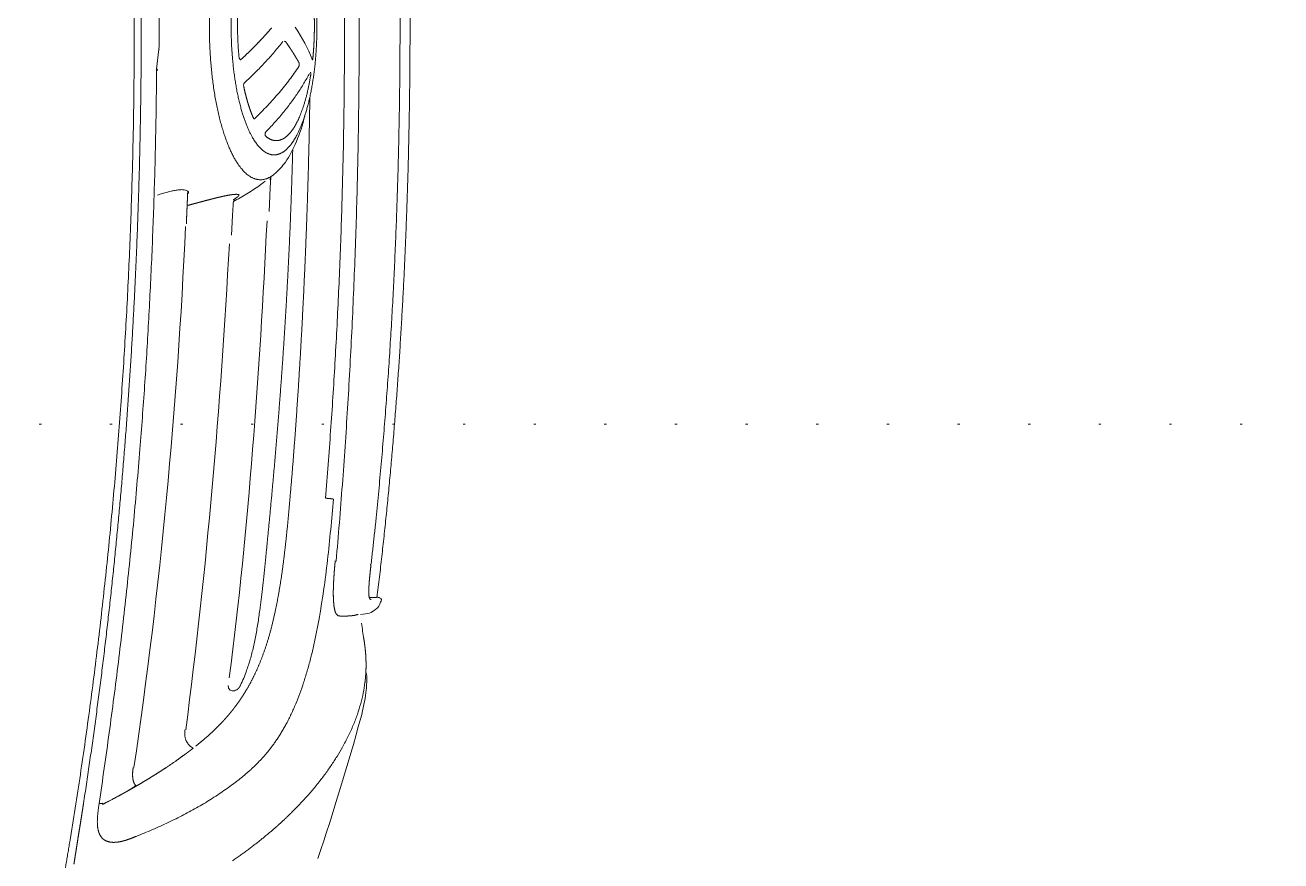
# Model space of a CAD drawing. Extents: x -2365 to 41970, y -230 to 8114.
# Drawn here: x 31274.6 to 31331.9, y 1509.6 to 1547.7 of the extents above; entities that cross this region are included whole.
import ezdxf
from ezdxf.xclip import XClip

# ---------------------------------------------------------------- set-up
doc = ezdxf.new("R2010")
doc.units = 0
doc.header["$LTSCALE"] = 25
doc.header["$XCLIPFRAME"] = 0
doc.linetypes.add('DOT2', pattern=[0.125, 0, -0.125])
doc.layers.get('0').update_dxf_attribs({"color": 9, "lineweight": 9})
doc.layers.add('04', color=9, linetype='Continuous', lineweight=9)
doc.layers.add('20', color=9, linetype='DOT2', lineweight=9)

# ---------------------------------------------------------------- blocks, each defined once
blk = doc.blocks.new('p-araba-polo')
for p, q in [((0.1157, -0.01977), (0.11462, -0.01066)), ((0.0636, -0.06898), (0.06387, -0.07386)), ((0.06387, -0.07388), (0.06438, -0.08475)), ((0.06854, -0.07272), (0.06886, -0.07295)), ((0.08109, -0.08663), (0.08157, -0.09555)), ((0.01422, -0.2609), (0.01391, -0.26097)), ((0.01508, -0.26079), (0.01402, -0.26094)), ((0.01503, -0.26079), (0.01425, -0.2609)), ((0.01831, -0.26121), (0.0184, -0.2612)), ((0.02002, -0.30334), (0.02013, -0.30423))]:
    blk.add_line(p, q)
at = {"flags": 128}
blk.add_lwpolyline([(0.08077, -0.08162), (0.08096, -0.08412), (0.08109, -0.08662)], dxfattribs=at)
for points, degree, knots in [([(0.15535, 0.37241), (0.15371, 0.36215), (0.15042, 0.34164), (0.14607, 0.31078), (0.14215, 0.27986), (0.13867, 0.24889), (0.13562, 0.21788), (0.133, 0.18682), (0.13079, 0.15573), (0.12899, 0.12462), (0.1276, 0.09348), (0.12662, 0.06233), (0.126, 0.03117), (0.12593, 0.01039), (0.12589, 0)], 3, [0, 0, 0, 0, 0.083333, 0.166666, 0.25, 0.333333, 0.416666, 0.5, 0.583333, 0.666666, 0.75, 0.833333, 0.916667, 1, 1, 1, 1]), ([(0.02319, 0), (0.02323, 0.01165), (0.02332, 0.03494), (0.02397, 0.06987), (0.02503, 0.10479), (0.02653, 0.1397), (0.02847, 0.17458), (0.03081, 0.20944), (0.03275, 0.23265), (0.03372, 0.24425)], 3, [0, 0, 0, 0, 0.142868, 0.285725, 0.428582, 0.571438, 0.714291, 0.857142, 1, 1, 1, 1]), ([(0.03859, 0.21554), (0.03779, 0.20529), (0.03618, 0.1848), (0.03423, 0.15403), (0.03262, 0.12325), (0.03139, 0.09244), (0.03052, 0.06163), (0.02999, 0.03082), (0.02993, 0.01027), (0.0299, 0)], 3, [0, 0, 0, 0, 0.14291, 0.285803, 0.428665, 0.571538, 0.714372, 0.857182, 1, 1, 1, 1]), ([(0.07876, 0), (0.07875, 0.00123), (0.07874, 0.0037), (0.0786, 0.00739), (0.07838, 0.01104), (0.07817, 0.01342), (0.07806, 0.01461)], 3, [0, 0, 0, 0, 0.25, 0.5, 0.75, 1, 1, 1, 1]), ([(0.11455, 0), (0.11456, 0.00178), (0.11456, 0.00534), (0.1146, 0.00889), (0.11462, 0.01066)], 3, [0, 0, 0, 0, 0.5, 1, 1, 1, 1]), ([(0.02319, 0), (0.02323, -0.01165), (0.02332, -0.03494), (0.02397, -0.06987), (0.02503, -0.10479), (0.02653, -0.1397), (0.02847, -0.17458), (0.03081, -0.20944), (0.03275, -0.23265), (0.03372, -0.24425)], 3, [0, 0, 0, 0, 0.142868, 0.285725, 0.428582, 0.571438, 0.714291, 0.857142, 1, 1, 1, 1]), ([(0.03859, -0.21554), (0.03779, -0.20529), (0.03618, -0.1848), (0.03423, -0.15403), (0.03262, -0.12324), (0.03139, -0.09244), (0.03052, -0.06163), (0.02999, -0.03082), (0.02993, -0.01027), (0.0299, 0)], 3, [0, 0, 0, 0, 0.14291, 0.285803, 0.428665, 0.571538, 0.714372, 0.857182, 1, 1, 1, 1]), ([(0.07876, 0), (0.07875, -0.00123), (0.07874, -0.0037), (0.0786, -0.00739), (0.07838, -0.01104), (0.07817, -0.01342), (0.07806, -0.01461)], 3, [0, 0, 0, 0, 0.25, 0.5, 0.75, 1, 1, 1, 1]), ([(0.11455, 0), (0.11456, -0.00178), (0.11456, -0.00534), (0.1146, -0.00888), (0.11462, -0.01066)], 3, [0, 0, 0, 0, 0.5, 1, 1, 1, 1]), ([(0.15535, -0.37241), (0.15371, -0.36215), (0.15042, -0.34164), (0.14607, -0.31078), (0.14215, -0.27986), (0.13867, -0.24889), (0.13562, -0.21788), (0.133, -0.18682), (0.13079, -0.15573), (0.12899, -0.12462), (0.1276, -0.09348), (0.12662, -0.06233), (0.126, -0.03117), (0.12593, -0.01039), (0.12589, 0)], 3, [0, 0, 0, 0, 0.083333, 0.166666, 0.25, 0.333333, 0.416666, 0.5, 0.583333, 0.666666, 0.75, 0.833333, 0.916667, 1, 1, 1, 1]), ([(0.07565, -0.02604), (0.07398, -0.02447), (0.07064, -0.02134), (0.06608, -0.01661), (0.06182, -0.01188), (0.05929, -0.00871), (0.05803, -0.00713)], 3, [0, 0, 0, 0, 0.25, 0.5, 0.750001, 1, 1, 1, 1]), ([(0.05847, -0.00759), (0.05844, -0.00759), (0.0584, -0.00758), (0.0584, -0.00761), (0.05841, -0.00762)], 3, [0, 0, 0, 0, 0.500023, 1, 1, 1, 1]), ([(0.04437, -0.01477), (0.04439, -0.0149), (0.04442, -0.01517), (0.0445, -0.01543), (0.04459, -0.01554), (0.04464, -0.01545), (0.04467, -0.01541)], 3, [0, 0, 0, 0, 0.250017, 0.50001, 0.749992, 1, 1, 1, 1]), ([(0.07806, -0.01461), (0.07801, -0.01474), (0.07791, -0.01501), (0.07775, -0.01496), (0.07768, -0.01494)], 3, [0, 0, 0, 0, 0.500677, 1, 1, 1, 1]), ([(0.04536, -0.02149), (0.04535, -0.02157), (0.04533, -0.02174), (0.04533, -0.02205), (0.04535, -0.02238), (0.04537, -0.02258), (0.04539, -0.02268)], 3, [0, 0, 0, 0, 0.252843, 0.501765, 0.750957, 1, 1, 1, 1]), ([(0.04557, -0.02131), (0.04555, -0.02128), (0.0455, -0.02121), (0.04544, -0.02122), (0.04539, -0.02131), (0.04537, -0.02143), (0.04536, -0.02149)], 3, [0, 0, 0, 0, 0.250438, 0.501916, 0.753209, 1, 1, 1, 1]), ([(0.04593, -0.02173), (0.04675, -0.02323), (0.04839, -0.02623), (0.05128, -0.03074), (0.05448, -0.03526), (0.05803, -0.03978), (0.06189, -0.04429), (0.06473, -0.04729), (0.06616, -0.04879)], 3, [0, 0, 0, 0, 0.16668, 0.33334, 0.5, 0.66666, 0.83332, 1, 1, 1, 1]), ([(0.0508, -0.01862), (0.05147, -0.01961), (0.0528, -0.02159), (0.0557, -0.02556), (0.05967, -0.03052), (0.06413, -0.03547), (0.06796, -0.03943), (0.06999, -0.0414), (0.07101, -0.04238)], 3, [0, 0, 0, 0, 0.125004, 0.250006, 0.499999, 0.749992, 0.874995, 1, 1, 1, 1]), ([(0.08022, -0.02243), (0.08022, -0.02243), (0.08022, -0.02243), (0.08022, -0.02243), (0.08022, -0.02243), (0.08022, -0.02243), (0.08022, -0.02243)], 3, [0, 0, 0, 0, 1, 1, 1, 1, 1, 1, 1]), ([(0.08034, -0.02153), (0.08034, -0.02153), (0.08034, -0.02153), (0.08034, -0.02153), (0.08034, -0.02153), (0.08034, -0.02153), (0.08034, -0.02153)], 3, [0, 0, 0, 0, 1, 1, 1, 1, 1, 1, 1]), ([(0.08034, -0.02153), (0.08034, -0.02153), (0.08034, -0.02153), (0.08034, -0.02153), (0.08034, -0.02153), (0.08034, -0.02153), (0.08034, -0.02153)], 3, [0, 0, 0, 0, 1, 1, 1, 1, 1, 1, 1]), ([(0.12331, -0.19317), (0.12257, -0.18355), (0.1211, -0.16432), (0.11934, -0.13544), (0.11789, -0.10654), (0.11681, -0.07763), (0.11603, -0.04871), (0.11581, -0.02942), (0.1157, -0.01977)], 3, [0, 0, 0, 0, 0.166667, 0.333329, 0.499994, 0.666662, 0.833329, 1, 1, 1, 1]), ([(0.07595, -0.02748), (0.07597, -0.02735), (0.076, -0.02709), (0.07595, -0.02665), (0.07583, -0.02626), (0.07571, -0.02611), (0.07565, -0.02604)], 3, [0, 0, 0, 0, 0.250006, 0.500022, 0.750005, 1, 1, 1, 1]), ([(0.08008, -0.02337), (0.08008, -0.02337), (0.08008, -0.02337), (0.08008, -0.02337), (0.08008, -0.02337), (0.08008, -0.02337), (0.08008, -0.02337)], 3, [0, 0, 0, 0, 1, 1, 1, 1, 1, 1, 1]), ([(0.08008, -0.02338), (0.08008, -0.02338), (0.08008, -0.02338), (0.08008, -0.02338), (0.08008, -0.02338), (0.08008, -0.02338), (0.08008, -0.02338)], 3, [0, 0, 0, 0, 1, 1, 1, 1, 1, 1, 1]), ([(0.048, -0.04094), (0.05018, -0.04959), (0.05426, -0.05961), (0.05988, -0.06592), (0.06207, -0.06774)], 3, [0, 0, 0, 0, 0.724927, 1, 1, 1, 1]), ([(0.07101, -0.04238), (0.07105, -0.04241), (0.07112, -0.04247), (0.07123, -0.04247), (0.07133, -0.04241), (0.07139, -0.04232), (0.07141, -0.04227)], 3, [0, 0, 0, 0, 0.250044, 0.499974, 0.749882, 1, 1, 1, 1]), ([(0.06616, -0.04935), (0.06615, -0.04925), (0.06612, -0.04905), (0.06604, -0.04878), (0.06594, -0.04855), (0.06586, -0.04845), (0.06582, -0.0484)], 3, [0, 0, 0, 0, 0.249941, 0.499809, 0.750049, 1, 1, 1, 1]), ([(0.08058, -0.08018), (0.07851, -0.07902), (0.07436, -0.0767), (0.0707, -0.07421), (0.06887, -0.07296)], 3, [0, 0, 0, 0, 0.497743, 1, 1, 1, 1]), ([(0.08063, -0.07935), (0.08057, -0.07931), (0.08015, -0.07902), (0.07942, -0.07822), (0.08107, -0.08062), (0.08077, -0.08162)], 3, [0, 0, 0, 0, 0.049965, 0.344308, 1, 1, 1, 1]), ([(0.10149, -0.07539), (0.10181, -0.07523), (0.10246, -0.07491), (0.10383, -0.07473), (0.10544, -0.07479), (0.10723, -0.07505), (0.10848, -0.07533), (0.10911, -0.07547)], 3, [0, 0, 0, 0, 0.19954, 0.398751, 0.598409, 0.798825, 1, 1, 1, 1]), ([(0.10911, -0.07547), (0.10986, -0.07566), (0.11136, -0.07604), (0.11341, -0.07666), (0.11472, -0.07708), (0.11525, -0.07726)], 3, [0, 0, 0, 0, 0.371057, 0.742346, 1, 1, 1, 1]), ([(0.14194, -0.35489), (0.14038, -0.34415), (0.13726, -0.32267), (0.1331, -0.29037), (0.12936, -0.25802), (0.12604, -0.22562), (0.12422, -0.20399), (0.12331, -0.19317)], 3, [0, 0, 0, 0, 0.2, 0.4, 0.6, 0.8, 1, 1, 1, 1]), ([(0.03499, -0.21596), (0.03539, -0.22059), (0.03619, -0.22988), (0.03764, -0.24381), (0.03936, -0.25775), (0.04088, -0.26679), (0.04165, -0.27132)], 3, [0, 0, 0, 0, 0.247766, 0.497058, 0.747807, 1, 1, 1, 1]), ([(0.03497, -0.26164), (0.03499, -0.26094), (0.03504, -0.25954), (0.03502, -0.25729), (0.03495, -0.25499), (0.03487, -0.25343), (0.03483, -0.25265)], 3, [0, 0, 0, 0, 0.251327, 0.501735, 0.751271, 1, 1, 1, 1]), ([(0.01309, -0.2618), (0.0133, -0.26283), (0.01419, -0.26501), (0.01736, -0.26792), (0.01902, -0.26832), (0.02261, -0.26858)], 3, [0, 0, 0, 0, 0.07302, 0.262364, 1, 1, 1, 1]), ([(0.01398, -0.26095), (0.01399, -0.26095), (0.014, -0.26095), (0.01401, -0.26095), (0.01402, -0.26094)], 2, [0, 0, 0, 0.5, 0.5, 1, 1, 1]), ([(0.03376, -0.26826), (0.03391, -0.26794), (0.03421, -0.26731), (0.03457, -0.2658), (0.03484, -0.26392), (0.03493, -0.2624), (0.03497, -0.26164)], 3, [0, 0, 0, 0, 0.249651, 0.50002, 0.750356, 1, 1, 1, 1]), ([(0.01999, -0.26657), (0.01999, -0.26657), (0.01999, -0.26657), (0.01999, -0.26657), (0.01999, -0.26657), (0.01999, -0.26657), (0.01999, -0.26657), (0.01999, -0.26657), (0.01999, -0.26657), (0.01999, -0.26657), (0.01999, -0.26657)], 5, [0, 0, 0, 0, 0, 0, 1, 1, 1, 1, 1, 1, 1, 1, 1, 1, 1]), ([(0.01999, -0.26657), (0.01999, -0.26657), (0.01999, -0.26657), (0.01999, -0.26657), (0.01999, -0.26657), (0.01999, -0.26657), (0.01999, -0.26657), (0.01999, -0.26657), (0.01999, -0.26657), (0.01999, -0.26657), (0.01999, -0.26657)], 5, [0, 0, 0, 0, 0, 0, 1, 1, 1, 1, 1, 1, 1, 1, 1, 1, 1]), ([(0.0239, -0.26865), (0.02396, -0.26867), (0.02449, -0.26882), (0.02513, -0.26895), (0.0257, -0.26906)], 3, [0, 0, 0, 0, 0.111026, 1, 1, 1, 1]), ([(0.02465, -0.26849), (0.02465, -0.26849), (0.02465, -0.26849), (0.02465, -0.26849), (0.02465, -0.26849), (0.02465, -0.26849), (0.02465, -0.26849)], 3, [0, 0, 0, 0, 1, 1, 1, 1, 1, 1, 1]), ([(0.03194, -0.26932), (0.03225, -0.26933), (0.03288, -0.26935), (0.03347, -0.26862), (0.03376, -0.26826)], 3, [0, 0, 0, 0, 0.496902, 1, 1, 1, 1]), ([(0.06837, -0.265), (0.06866, -0.26712), (0.06923, -0.27135), (0.07026, -0.27751), (0.07147, -0.28345), (0.07291, -0.28911), (0.07443, -0.29383), (0.07594, -0.29774), (0.07691, -0.29982), (0.07741, -0.30088)], 3, [0, 0, 0, 0, 0.158147, 0.316114, 0.473938, 0.631662, 0.789307, 0.893445, 1, 1, 1, 1]), ([(0.04165, -0.27132), (0.04203, -0.27334), (0.04278, -0.27737), (0.04406, -0.28325), (0.04544, -0.28896), (0.04694, -0.29445), (0.04857, -0.29971), (0.0503, -0.30474), (0.05156, -0.30787), (0.05219, -0.30944)], 3, [0, 0, 0, 0, 0.14299, 0.285846, 0.42866, 0.571442, 0.714235, 0.857051, 1, 1, 1, 1]), ([(0.02048, -0.29888), (0.02041, -0.29825), (0.02028, -0.29696), (0.02021, -0.29567), (0.02017, -0.29502)], 3, [0, 0, 0, 0, 0.490502, 1, 1, 1, 1]), ([(0.03087, -0.32921), (0.02996, -0.32752), (0.02813, -0.32416), (0.02588, -0.31916), (0.02397, -0.3142), (0.02245, -0.3093), (0.02127, -0.30444), (0.0208, -0.30124), (0.02057, -0.29965)], 3, [0, 0, 0, 0, 0.166666, 0.333333, 0.5, 0.666667, 0.833333, 1, 1, 1, 1]), ([(0.07829, -0.30231), (0.07842, -0.30245), (0.07868, -0.30272), (0.07901, -0.30293), (0.07917, -0.30303)], 3, [0, 0, 0, 0, 0.498736, 1, 1, 1, 1]), ([(0.07917, -0.30303), (0.0795, -0.30317), (0.08014, -0.30346), (0.08126, -0.30351), (0.08184, -0.30323), (0.08213, -0.30309)], 3, [0, 0, 0, 0, 0.334219, 0.667128, 1, 1, 1, 1]), ([(0.08213, -0.30309), (0.08231, -0.30294), (0.08266, -0.30264), (0.08298, -0.30186), (0.08305, -0.30126), (0.08309, -0.30097)], 3, [0, 0, 0, 0, 0.331791, 0.664325, 1, 1, 1, 1]), ([(0.05406, -0.35898), (0.05263, -0.35753), (0.04977, -0.35464), (0.04589, -0.35034), (0.0423, -0.34605), (0.03901, -0.3418), (0.03602, -0.33757), (0.03327, -0.33337), (0.03167, -0.33059), (0.03087, -0.32921)], 3, [0, 0, 0, 0, 0.142856, 0.285712, 0.428569, 0.571427, 0.714284, 0.857142, 1, 1, 1, 1]), ([(0.0785, -0.34425), (0.08038, -0.34568), (0.08415, -0.34852), (0.09024, -0.35258), (0.09664, -0.35644), (0.10334, -0.3601), (0.11033, -0.36355), (0.11757, -0.36683), (0.12258, -0.36889), (0.12509, -0.36991)], 3, [0, 0, 0, 0, 0.142744, 0.285902, 0.429075, 0.572117, 0.714996, 0.857678, 1, 1, 1, 1]), ([(0.12523, -0.34664), (0.1257, -0.34703), (0.12663, -0.34782), (0.12772, -0.34846), (0.12827, -0.34879)], 3, [0, 0, 0, 0, 0.497077, 1, 1, 1, 1]), ([(0.14187, -0.35443), (0.14187, -0.35443), (0.14187, -0.35443), (0.14187, -0.35443), (0.14187, -0.35443), (0.14187, -0.35443), (0.14187, -0.35443), (0.14187, -0.35443), (0.14187, -0.35443), (0.14187, -0.35443), (0.14187, -0.35443)], 5, [0, 0, 0, 0, 0, 0, 1, 1, 1, 1, 1, 1.000001, 1.000001, 1.000001, 1.000001, 1.000001, 1.000001]), ([(0.14187, -0.35443), (0.14187, -0.35443), (0.14187, -0.35443), (0.14187, -0.35443), (0.14187, -0.35443), (0.14187, -0.35443), (0.14187, -0.35443), (0.14187, -0.35443), (0.14187, -0.35443), (0.14187, -0.35443), (0.14187, -0.35443)], 5, [0, 0, 0, 0, 0, 0, 1, 1, 1, 1, 1, 1.000001, 1.000001, 1.000001, 1.000001, 1.000001, 1.000001]), ([(0.15164, -0.37105), (0.15194, -0.37296), (0.15256, -0.37679), (0.15315, -0.38062), (0.15345, -0.38254)], 3, [0, 0, 0, 0, 0.500002, 1, 1, 1, 1])]:
    blk.add_open_spline(points, degree=degree, knots=knots)
for points, degree in [([(0.12271, 0), (0.12272, 0.07123), (0.12528, 0.14246), (0.13042, 0.21356), (0.13824, 0.28443), (0.14908, 0.35484)], 5), ([(0.01508, 0.26079), (0.0105, 0.2237), (0.00687, 0.18651), (0.00409, 0.14926), (0.00205, 0.11197), (0.00069, 0.07466), (0, 0.03733), (0, 0)], 7), ([(0.00457, 0), (0.00457, 0.04924), (0.00586, 0.09856), (0.00836, 0.14784), (0.01224, 0.19704), (0.01783, 0.24604)], 5), ([(0.06162, 0.06735), (0.06757, 0.07265), (0.07406, 0.07241), (0.08041, 0.06604), (0.08585, 0.05387), (0.08973, 0.03731), (0.09163, 0.01856), (0.09163, 0)], 7), ([(0.04249, 0), (0.04249, 0.01509), (0.04403, 0.03018), (0.04712, 0.04349), (0.05145, 0.05322), (0.05641, 0.05836), (0.06143, 0.05887)], 6), ([(0.06143, 0.05887), (0.06667, 0.05941), (0.07196, 0.05488), (0.07664, 0.04523), (0.08001, 0.03151), (0.08169, 0.01575), (0.08169, 0)], 6), ([(0.04437, 0.01477), (0.04417, 0.01272), (0.044, 0.01064), (0.04387, 0.00853), (0.04377, 0.00641), (0.0437, 0.00428), (0.04367, 0.00214), (0.04367, 0)], 7), ([(0, 0), (-0.00005, 0), (-0.00006, 0), (-0.00005, 0), (-0.00003, 0), (0, 0)], 5), ([(0, 0), (-0.00005, 0), (-0.00006, 0), (-0.00005, 0), (-0.00003, 0), (0, 0)], 5), ([(0.01508, -0.26079), (0.0105, -0.2237), (0.00687, -0.18651), (0.00409, -0.14926), (0.00205, -0.11197), (0.00069, -0.07466), (0, -0.03733), (0, 0)], 7), ([(0.00457, 0), (0.00457, -0.04924), (0.00586, -0.09856), (0.00836, -0.14784), (0.01224, -0.19704), (0.01783, -0.24604)], 5), ([(0.04249, 0), (0.04249, -0.01509), (0.04403, -0.03018), (0.04712, -0.04349), (0.05145, -0.05321), (0.05641, -0.05836), (0.06143, -0.05887)], 6), ([(0.04437, -0.01477), (0.04417, -0.01272), (0.044, -0.01064), (0.04387, -0.00853), (0.04377, -0.00641), (0.0437, -0.00428), (0.04367, -0.00214), (0.04367, 0)], 7), ([(0.06143, -0.05887), (0.06667, -0.0594), (0.07196, -0.05488), (0.07664, -0.04523), (0.08001, -0.03151), (0.08169, -0.01575), (0.08169, 0)], 6), ([(0.06162, -0.06735), (0.06757, -0.07265), (0.07406, -0.07241), (0.08041, -0.06604), (0.08585, -0.05387), (0.08973, -0.03731), (0.09163, -0.01855), (0.09163, 0)], 7), ([(0.12271, 0), (0.12272, -0.07123), (0.12528, -0.14246), (0.13042, -0.21356), (0.13824, -0.28443), (0.14908, -0.35484)], 5), ([(0.05237, -0.00064), (0.04922, -0.0055), (0.04666, -0.01037), (0.04469, -0.01521)], 3), ([(0.07722, -0.01541), (0.07498, -0.01335), (0.07282, -0.01129), (0.07073, -0.00922), (0.06872, -0.00714), (0.06679, -0.00507), (0.06495, -0.00299), (0.06318, -0.00091)], 7), ([(0.05071, -0.01679), (0.05148, -0.01541), (0.05229, -0.01403), (0.05314, -0.01266), (0.05402, -0.01128), (0.05494, -0.00989), (0.05589, -0.00851), (0.05688, -0.00713)], 7), ([(0.05749, -0.00712), (0.05724, -0.00709), (0.05697, -0.00701), (0.05688, -0.00713)], 3), ([(0.05688, -0.00713), (0.05697, -0.00701), (0.05724, -0.00709), (0.05749, -0.00712)], 3), ([(0.04467, -0.01541), (0.04463, -0.01551), (0.04458, -0.01554), (0.04453, -0.01551), (0.04448, -0.01539), (0.04443, -0.01522), (0.0444, -0.01501), (0.04437, -0.01477)], 7), ([(0.0506, -0.01775), (0.05059, -0.01758), (0.05059, -0.0174), (0.0506, -0.01723), (0.05061, -0.01708), (0.05064, -0.01696), (0.05067, -0.01686), (0.05071, -0.01679)], 7), ([(0.07783, -0.01477), (0.07781, -0.01501), (0.07775, -0.01522), (0.07768, -0.01539), (0.07756, -0.01551), (0.07745, -0.01554), (0.07733, -0.01551), (0.07722, -0.01541)], 7), ([(0.07768, -0.01494), (0.07773, -0.01499), (0.0778, -0.01501), (0.07786, -0.01499), (0.07793, -0.01493), (0.07799, -0.01484), (0.07803, -0.01473), (0.07806, -0.01461)], 7), ([(0.04539, -0.02268), (0.04536, -0.02251), (0.04534, -0.02233), (0.04533, -0.02214), (0.04532, -0.02195), (0.04533, -0.02178), (0.04534, -0.02162), (0.04536, -0.02149)], 7), ([(0.04536, -0.02149), (0.04537, -0.02138), (0.0454, -0.02129), (0.04543, -0.02122), (0.04546, -0.0212), (0.0455, -0.0212), (0.04553, -0.02124), (0.04557, -0.02131)], 7), ([(0.06601, -0.05027), (0.06264, -0.05324), (0.05904, -0.05386), (0.05544, -0.05185), (0.05206, -0.04739), (0.04917, -0.04061), (0.0469, -0.03219), (0.04539, -0.02268)], 7), ([(0.0508, -0.01862), (0.05076, -0.01855), (0.05072, -0.01846), (0.05069, -0.01835), (0.05065, -0.01822), (0.05063, -0.01807), (0.05061, -0.01792), (0.0506, -0.01775)], 7), ([(0.11564, -0.01992), (0.11533, -0.01994), (0.11515, -0.01999), (0.11511, -0.02009), (0.11525, -0.02021), (0.11559, -0.02035)], 5), ([(0.11564, -0.01992), (0.11533, -0.01994), (0.11515, -0.01999), (0.11511, -0.02009), (0.11525, -0.02021), (0.11559, -0.02035)], 5), ([(0.11559, -0.02035), (0.11562, -0.02023), (0.11564, -0.02011), (0.11566, -0.01999), (0.11568, -0.01987), (0.1157, -0.01977)], 5), ([(0.07595, -0.02748), (0.07545, -0.02994), (0.07489, -0.03231), (0.07428, -0.03457), (0.07363, -0.0367), (0.07293, -0.0387), (0.07219, -0.04056), (0.07141, -0.04227)], 7), ([(0.05472, -0.21463), (0.05276, -0.19201), (0.05109, -0.16934), (0.04966, -0.14664), (0.04846, -0.12392), (0.04745, -0.10118), (0.04665, -0.07843), (0.04607, -0.05568), (0.04574, -0.03292)], 8), ([(0.04574, -0.03292), (0.04607, -0.05568), (0.04665, -0.07843), (0.04745, -0.10118), (0.04846, -0.12392), (0.04966, -0.14664), (0.05109, -0.16934), (0.05276, -0.19201), (0.05472, -0.21463)], 8), ([(0.07141, -0.04227), (0.07137, -0.04236), (0.07133, -0.04243), (0.07127, -0.04248), (0.0712, -0.0425), (0.07113, -0.04248), (0.07107, -0.04244), (0.07101, -0.04238)], 7), ([(0.06616, -0.04935), (0.06618, -0.04954), (0.06619, -0.04972), (0.06618, -0.04989), (0.06615, -0.05002), (0.06611, -0.05013), (0.06607, -0.05022), (0.06601, -0.05027)], 7), ([(0.06311, -0.21382), (0.0613, -0.19427), (0.05965, -0.17468), (0.05811, -0.15505), (0.05683, -0.13538), (0.0557, -0.11569), (0.05477, -0.09598), (0.05407, -0.07626), (0.05357, -0.05655)], 8), ([(0.05357, -0.05655), (0.05407, -0.07626), (0.05477, -0.09598), (0.0557, -0.11569), (0.05683, -0.13538), (0.05811, -0.15505), (0.05965, -0.17468), (0.0613, -0.19427), (0.06311, -0.21382)], 8), ([(0.0636, -0.06896), (0.06362, -0.06909), (0.06365, -0.06925), (0.0637, -0.06941), (0.06376, -0.06958), (0.06384, -0.06976), (0.06393, -0.06994), (0.06402, -0.07013)], 7), ([(0.06887, -0.07296), (0.06796, -0.07229), (0.06705, -0.07162), (0.06618, -0.07095)], 3), ([(0.06885, -0.07294), (0.06885, -0.07295), (0.06886, -0.07295), (0.06887, -0.07296)], 3), ([(0.06885, -0.07294), (0.06885, -0.07295), (0.06886, -0.07295), (0.06887, -0.07296)], 3), ([(0.07865, -0.07693), (0.07826, -0.07699), (0.07796, -0.07707), (0.07788, -0.07726), (0.07808, -0.07756), (0.07853, -0.07796), (0.07918, -0.07844), (0.07998, -0.07896)], 7), ([(0.07865, -0.07693), (0.07826, -0.07699), (0.07796, -0.07707), (0.07788, -0.07726), (0.07808, -0.07756), (0.07853, -0.07796), (0.07918, -0.07844), (0.07998, -0.07896)], 7), ([(0.08519, -0.07775), (0.08397, -0.07749), (0.08282, -0.07726), (0.08176, -0.07708), (0.08079, -0.07694), (0.07993, -0.07687), (0.07921, -0.07686), (0.07865, -0.07693)], 7), ([(0.08519, -0.07775), (0.0864, -0.07802), (0.08768, -0.07831), (0.089, -0.07864), (0.09037, -0.07899), (0.09178, -0.07935), (0.0932, -0.07973), (0.09465, -0.08012)], 7), ([(0.10138, -0.08192), (0.1004, -0.08166), (0.09943, -0.0814), (0.09846, -0.08114), (0.0975, -0.08088), (0.09655, -0.08062), (0.09559, -0.08037), (0.09465, -0.08012)], 7), ([(0.10149, -0.07539), (0.10134, -0.07549), (0.10119, -0.07559), (0.10109, -0.07573), (0.10106, -0.0759), (0.1011, -0.0761), (0.10121, -0.07632), (0.10138, -0.07656)], 7), ([(0.10149, -0.07539), (0.10164, -0.07912), (0.1018, -0.08284), (0.10196, -0.08657), (0.10213, -0.0903)], 4), ([(0.06529, -0.08893), (0.0687, -0.15862), (0.07363, -0.22828), (0.08254, -0.2975)], 3), ([(0.1025, -0.09158), (0.10631, -0.1742), (0.11391, -0.25667), (0.12608, -0.33849)], 3), ([(0.08248, -0.09953), (0.08654, -0.17365), (0.09271, -0.24768), (0.10242, -0.32128)], 3), ([(0.03859, -0.21554), (0.03749, -0.21565), (0.03639, -0.21576), (0.03565, -0.21584), (0.03532, -0.2159), (0.03499, -0.21596)], 5), ([(0.03859, -0.21554), (0.03749, -0.21565), (0.03639, -0.21576), (0.03565, -0.21584), (0.03532, -0.2159), (0.03499, -0.21596)], 5), ([(0.05472, -0.21463), (0.05545, -0.223), (0.05619, -0.23116), (0.057, -0.23901), (0.05791, -0.2466), (0.05894, -0.25375), (0.06014, -0.26062), (0.06152, -0.26706)], 7), ([(0.06311, -0.21382), (0.06401, -0.22347), (0.06489, -0.23274), (0.06574, -0.24156), (0.06657, -0.24988), (0.06741, -0.25769), (0.06837, -0.265)], 6), ([(0.01783, -0.24604), (0.01779, -0.24604), (0.01798, -0.24602), (0.01826, -0.24599)], 3), ([(0.01783, -0.24604), (0.01805, -0.24795), (0.01827, -0.24986), (0.01847, -0.25175), (0.01864, -0.25355), (0.01876, -0.25522), (0.01882, -0.2567), (0.01883, -0.25795)], 7), ([(0.03372, -0.24425), (0.03385, -0.24424), (0.03396, -0.24423), (0.03408, -0.24422), (0.03414, -0.24422), (0.03417, -0.24421)], 5), ([(0.03417, -0.24421), (0.03414, -0.24422), (0.03408, -0.24422), (0.03396, -0.24423), (0.03385, -0.24424), (0.03372, -0.24425)], 5), ([(0.03417, -0.24421), (0.03432, -0.24589), (0.03447, -0.24758), (0.03461, -0.24927), (0.03473, -0.25096), (0.03483, -0.25265)], 5), ([(0.01883, -0.25795), (0.01884, -0.2596), (0.01875, -0.26091), (0.01853, -0.2615), (0.01828, -0.26174), (0.01803, -0.26176), (0.01777, -0.26178)], 6), ([(0.03483, -0.25265), (0.03494, -0.25452), (0.03502, -0.25639), (0.03506, -0.25822), (0.03505, -0.26), (0.03497, -0.26164)], 5), ([(0.01353, -0.26112), (0.01334, -0.26117), (0.01317, -0.26128), (0.01309, -0.26179)], 3), ([(0.01382, -0.261), (0.01385, -0.26099), (0.01388, -0.26098), (0.01391, -0.26097), (0.01394, -0.26096), (0.01398, -0.26095)], 5), ([(0.01398, -0.26095), (0.01398, -0.26095), (0.01399, -0.26095), (0.01399, -0.26095), (0.014, -0.26095), (0.014, -0.26095), (0.01401, -0.26094), (0.01402, -0.26094)], 7), ([(0.01402, -0.26094), (0.01409, -0.26092), (0.01415, -0.2609), (0.01452, -0.26087)], 3), ([(0.01402, -0.26094), (0.01404, -0.26094), (0.01407, -0.26093), (0.01411, -0.26092), (0.01416, -0.26091), (0.01423, -0.2609), (0.01431, -0.26089), (0.01442, -0.26088)], 7), ([(0.01508, -0.26079), (0.01503, -0.26079), (0.01502, -0.26079), (0.01503, -0.26079), (0.01505, -0.26079), (0.01508, -0.26079)], 5), ([(0.01508, -0.26079), (0.01503, -0.26079), (0.01502, -0.26079), (0.01503, -0.26079), (0.01505, -0.26079), (0.01508, -0.26079)], 5), ([(0.01508, -0.26079), (0.01681, -0.26084), (0.01855, -0.26088)], 2), ([(0.01819, -0.26122), (0.01824, -0.26122), (0.0183, -0.26121), (0.01836, -0.2612), (0.01842, -0.26119)], 4), ([(0.01844, -0.26119), (0.0184, -0.2612), (0.01836, -0.26121), (0.01831, -0.26121), (0.01827, -0.26122), (0.01823, -0.26122), (0.01819, -0.26122)], 6), ([(0.03497, -0.26164), (0.03489, -0.26351), (0.03473, -0.2652), (0.03447, -0.26662), (0.03413, -0.2676), (0.03376, -0.26826)], 5), ([(0.0257, -0.26906), (0.02524, -0.26899), (0.02481, -0.2689), (0.02441, -0.2688), (0.02404, -0.2687), (0.02371, -0.26858)], 5), ([(0.0257, -0.26906), (0.02667, -0.26922), (0.02778, -0.26932), (0.02902, -0.26938), (0.03041, -0.26935), (0.03194, -0.26932)], 5), ([(0.03376, -0.26826), (0.03342, -0.26886), (0.03305, -0.26918), (0.03268, -0.2693), (0.0323, -0.26931), (0.03194, -0.26932)], 5), ([(0.06152, -0.26706), (0.06286, -0.27335), (0.06438, -0.27928), (0.06609, -0.28483), (0.06802, -0.29006), (0.07015, -0.2949), (0.07251, -0.29944), (0.07506, -0.30366)], 7), ([(0.02211, -0.27254), (0.02183, -0.27507), (0.02149, -0.27746), (0.02109, -0.27983)], 3), ([(0.02127, -0.27882), (0.02085, -0.28112), (0.02051, -0.28344), (0.02026, -0.28575), (0.0201, -0.28807), (0.02003, -0.29039), (0.02005, -0.2927), (0.02017, -0.29502)], 7), ([(0.02017, -0.29502), (0.01987, -0.29615), (0.01958, -0.29728), (0.01968, -0.29839)], 3), ([(0.01968, -0.29844), (0.01977, -0.29993), (0.01982, -0.30154), (0.02003, -0.30335)], 3), ([(0.02048, -0.29888), (0.0205, -0.29903), (0.02051, -0.29919), (0.02053, -0.29934), (0.02055, -0.29949), (0.02057, -0.29965)], 5), ([(0.02057, -0.29965), (0.02054, -0.29939), (0.02051, -0.29913), (0.02048, -0.29888)], 3), ([(0.02059, -0.29957), (0.02059, -0.29958), (0.02059, -0.29958), (0.02059, -0.29957), (0.02059, -0.29957), (0.02059, -0.29957), (0.02059, -0.29957), (0.02059, -0.29957)], 7), ([(0.02061, -0.29948), (0.02061, -0.29948), (0.02061, -0.29948), (0.02061, -0.29948)], 3), ([(0.08003, -0.31096), (0.07916, -0.30981), (0.0783, -0.30864), (0.07746, -0.30744), (0.07664, -0.30621), (0.07584, -0.30495), (0.07506, -0.30366)], 6), ([(0.07917, -0.30303), (0.07867, -0.30274), (0.07824, -0.30236), (0.07792, -0.30191), (0.07766, -0.3014), (0.07741, -0.30088)], 5), ([(0.02013, -0.30425), (0.02063, -0.30803), (0.02126, -0.31132), (0.0225, -0.31587)], 3), ([(0.05219, -0.30944), (0.05555, -0.31751), (0.05934, -0.32455), (0.06353, -0.33051), (0.06814, -0.3356), (0.07316, -0.34011), (0.0785, -0.34425)], 6), ([(0.08264, -0.31421), (0.08211, -0.31358), (0.08159, -0.31295), (0.08106, -0.31229), (0.08055, -0.31163), (0.08003, -0.31096)], 5), ([(0.08798, -0.32001), (0.08689, -0.31892), (0.0858, -0.31779), (0.08473, -0.31664), (0.08368, -0.31544), (0.08264, -0.31421)], 5), ([(0.02249, -0.31586), (0.02842, -0.33739), (0.03495, -0.35874), (0.04204, -0.37991)], 3), ([(0.09785, -0.32871), (0.09617, -0.32738), (0.09449, -0.326), (0.09283, -0.32458), (0.09118, -0.32311), (0.08957, -0.32159), (0.08798, -0.32001)], 6), ([(0.09905, -0.32966), (0.10052, -0.32868), (0.10212, -0.32774), (0.10319, -0.32465), (0.10299, -0.32309), (0.10275, -0.32128)], 5), ([(0.10275, -0.32128), (0.10299, -0.32309), (0.10319, -0.32465), (0.10212, -0.32774), (0.10052, -0.32868), (0.09905, -0.32966)], 5), ([(0.1016, -0.33161), (0.1011, -0.33124), (0.10061, -0.33086), (0.10009, -0.33047), (0.09957, -0.33007), (0.09905, -0.32966)], 5), ([(0.1117, -0.3387), (0.10844, -0.33655), (0.10593, -0.3348), (0.10351, -0.33304), (0.10251, -0.3323), (0.1016, -0.33161)], 5), ([(0.12827, -0.34879), (0.12613, -0.34758), (0.124, -0.34635), (0.12189, -0.34511), (0.1198, -0.34386), (0.11774, -0.34259), (0.1157, -0.34131), (0.11369, -0.34002), (0.1117, -0.3387)], 8), ([(0.1264, -0.33849), (0.12663, -0.34005), (0.12694, -0.34212), (0.12662, -0.34516), (0.12592, -0.34588), (0.12523, -0.34664)], 5), ([(0.1264, -0.3385), (0.12657, -0.33961), (0.12677, -0.34096), (0.12681, -0.3427), (0.12661, -0.3444), (0.12622, -0.34557), (0.12572, -0.34609), (0.12523, -0.34664)], 7), ([(0.12827, -0.34879), (0.1276, -0.34841), (0.12695, -0.348), (0.12634, -0.34757), (0.12576, -0.34712), (0.12523, -0.34664)], 5), ([(0.13716, -0.35363), (0.13426, -0.35211), (0.13245, -0.35111), (0.13109, -0.35037), (0.12966, -0.34957), (0.12827, -0.34879)], 5), ([(0.14038, -0.3553), (0.13997, -0.35509), (0.13957, -0.35489), (0.13917, -0.35468), (0.13877, -0.35447), (0.13836, -0.35426), (0.13796, -0.35405), (0.13756, -0.35384), (0.13716, -0.35363)], 8), ([(0.14194, -0.35489), (0.14125, -0.35489), (0.14057, -0.3549), (0.14019, -0.35486), (0.14018, -0.35478), (0.14048, -0.35469)], 5), ([(0.14048, -0.35469), (0.14018, -0.35478), (0.14019, -0.35486), (0.14057, -0.3549), (0.14125, -0.35489), (0.14194, -0.35489)], 5), ([(0.14142, -0.36949), (0.14236, -0.36786), (0.14295, -0.36574), (0.14311, -0.36258), (0.1425, -0.35872), (0.14194, -0.35489)], 5), ([(0.15164, -0.37105), (0.15127, -0.36873), (0.15089, -0.36642), (0.15052, -0.3641), (0.15016, -0.36179), (0.14979, -0.35947), (0.14943, -0.35716), (0.14908, -0.35484)], 7), ([(0.14908, -0.35484), (0.14993, -0.36024), (0.15078, -0.36564), (0.15164, -0.37105)], 3), ([(0.08112, -0.38106), (0.0747, -0.37663), (0.0688, -0.37221), (0.06336, -0.36777), (0.0585, -0.36337), (0.05406, -0.35898)], 5), ([(0.12509, -0.36991), (0.12699, -0.37068), (0.12886, -0.37141), (0.13079, -0.37205), (0.13273, -0.37248), (0.13455, -0.37258)], 5), ([(0.12509, -0.36991), (0.12699, -0.37068), (0.12886, -0.37141), (0.13079, -0.37205), (0.13273, -0.37248), (0.13455, -0.37258)], 5), ([(0.13455, -0.37258), (0.13593, -0.37266), (0.1373, -0.3726), (0.13863, -0.37224), (0.13979, -0.37162), (0.14067, -0.37077), (0.14142, -0.36949)], 6), ([(0.13455, -0.37258), (0.1362, -0.37268), (0.13785, -0.37256), (0.13942, -0.37192), (0.14052, -0.37102), (0.14142, -0.36949)], 5), ([(0.15345, -0.38254), (0.1532, -0.3809), (0.15294, -0.37925), (0.15268, -0.37761), (0.15242, -0.37597), (0.15216, -0.37433), (0.1519, -0.37269), (0.15164, -0.37105)], 7), ([(0.15535, -0.37241), (0.15704, -0.38263), (0.15881, -0.39283), (0.16068, -0.40305), (0.1627, -0.41322), (0.16484, -0.42301)], 5)]:
    blk.add_open_spline(points, degree=degree)
for p in [(0.11462, -0.01066), (0.1157, -0.01977)]:
    blk.add_point(p)
blk = doc.blocks.new('catikatirevizepergole-krt')
blk.add_lwpolyline([(-30, 810), (-30, 739.999), (-800, 739.999), (-800, 810)], close=True)

msp = doc.modelspace()

# ---------------------------------------------------------------- block references
at = {"layer": '04'}
ref = msp.add_blockref('p-araba-polo', (31292.167, 1547.687), dxfattribs=dict(at, xscale=-100, yscale=100, zscale=100))
XClip(ref).set_block_clipping_path([(-0.0924763951, -0.9835002962), (4.0650970395, 0.9845199444)])
at = {"layer": '20'}
msp.add_blockref('catikatirevizepergole-krt', (31679.437, 789.503), dxfattribs=at)

doc.saveas('drawing.dxf')
